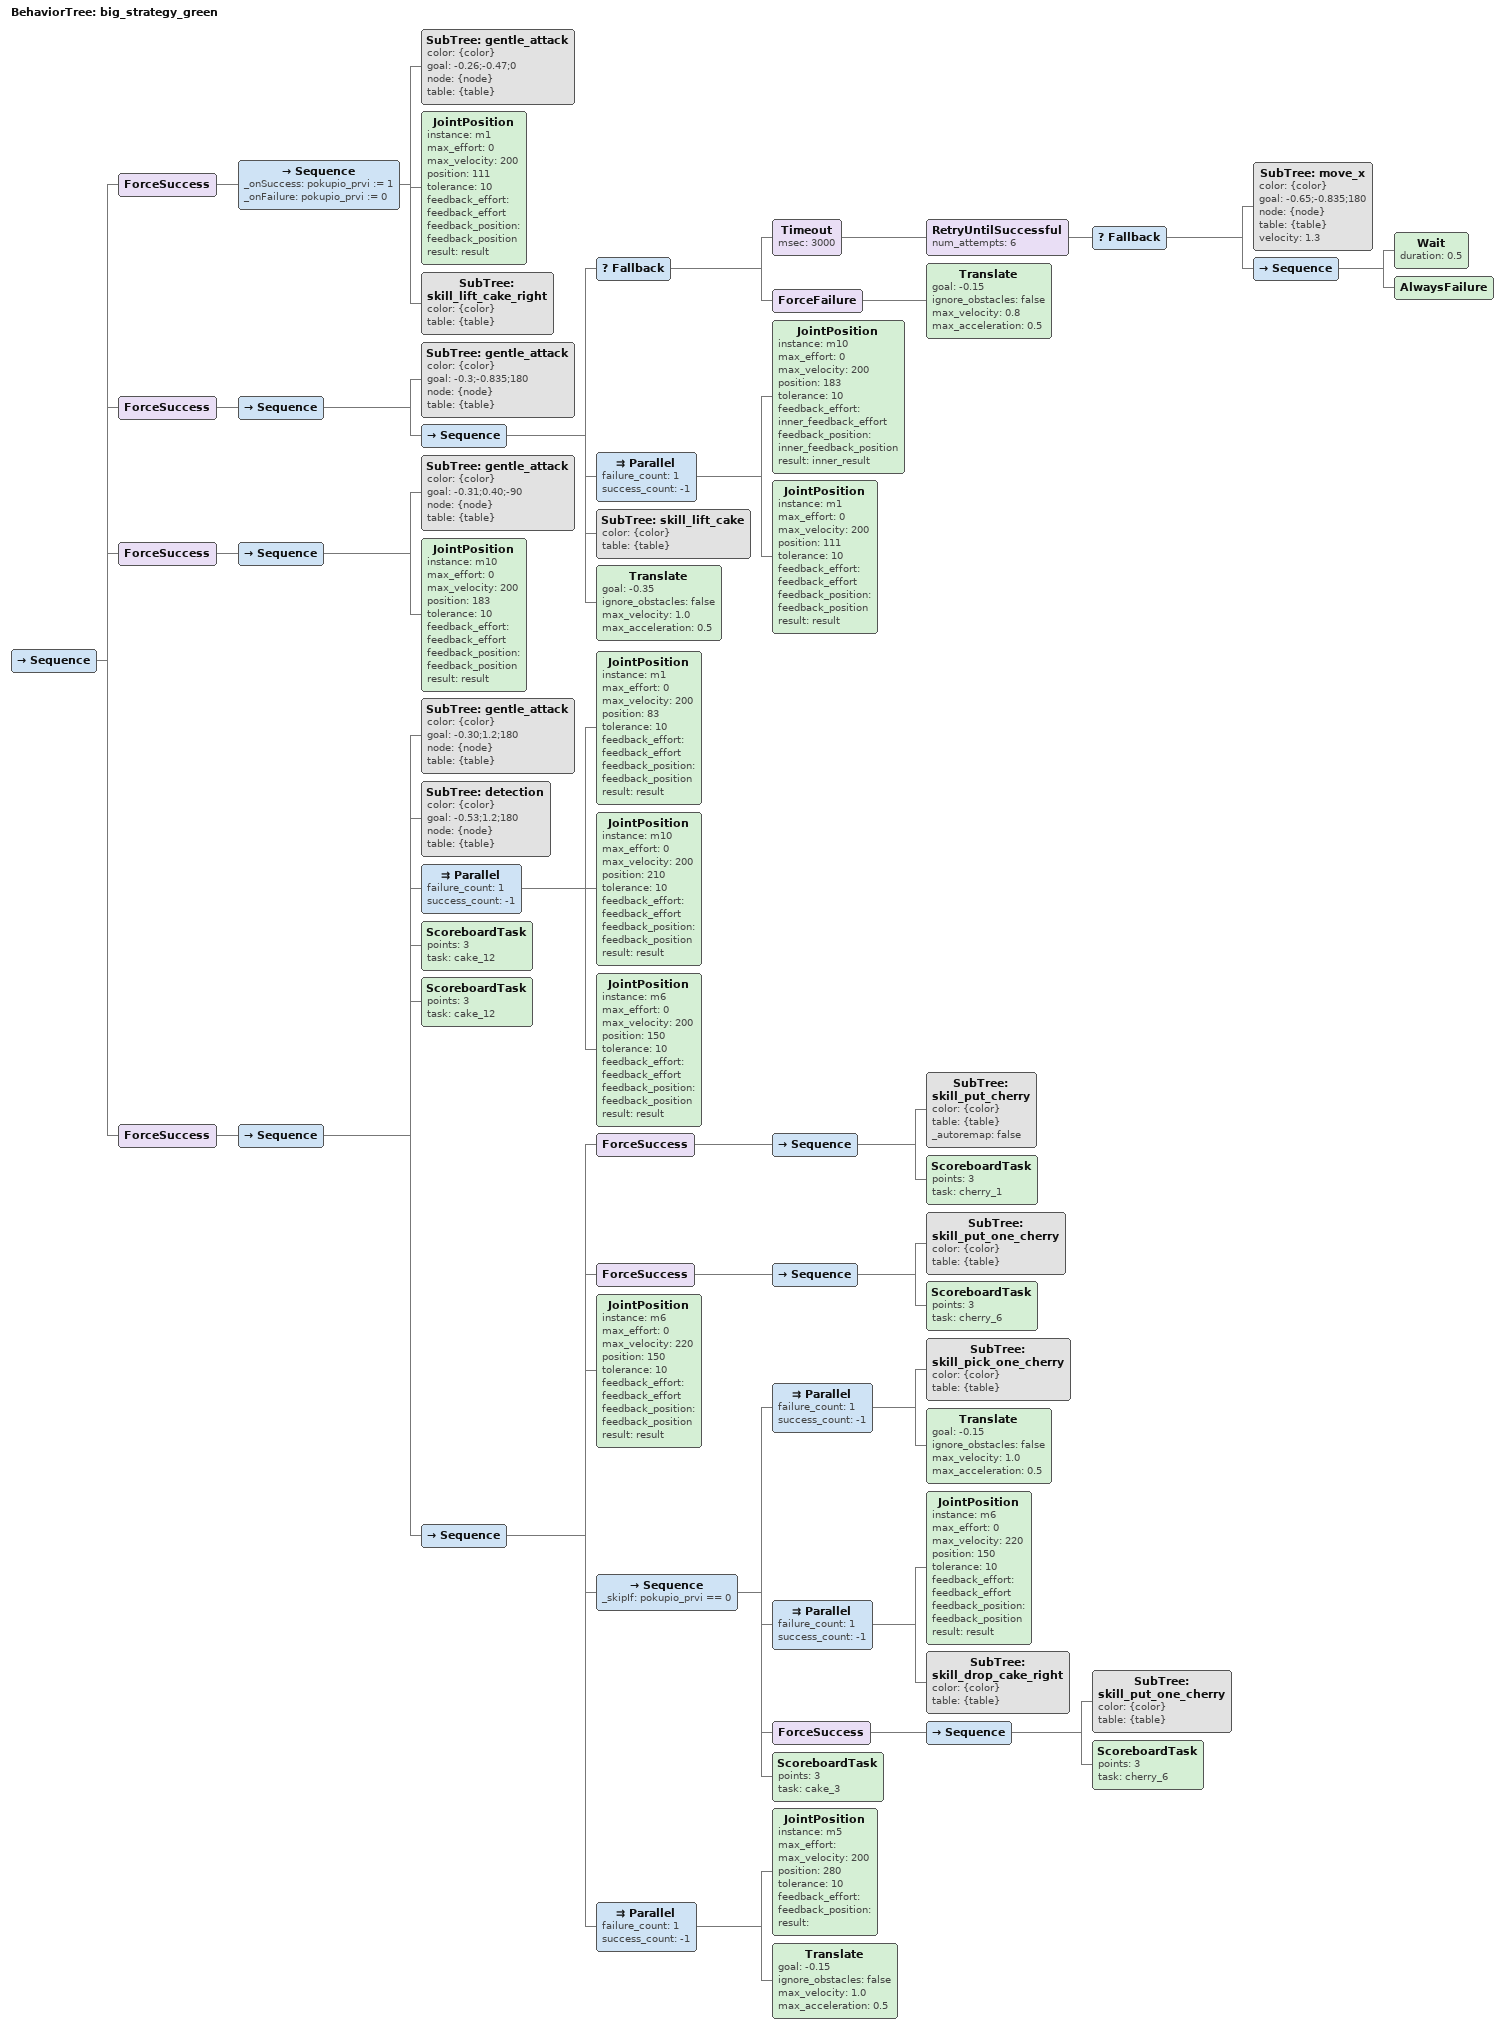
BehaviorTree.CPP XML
<?xml version="1.0" encoding="UTF-8"?>
<root BTCPP_format="4">
  <BehaviorTree ID="big_strategy_green">
    <Sequence>
      <ForceSuccess>
        <Sequence _onSuccess="pokupio_prvi := 1"
                  _onFailure="pokupio_prvi := 0">
          <SubTree ID="gentle_attack"
                   color="{color}"
                   goal="-0.26;-0.47;0"
                   node="{node}"
                   table="{table}"/>
          <JointPosition instance="m1"
                         max_effort="0"
                         max_velocity="200"
                         position="111"
                         tolerance="10"
                         feedback_effort="feedback_effort"
                         feedback_position="feedback_position"
                         result="result"/>
          <SubTree ID="skill_lift_cake_right"
                   color="{color}"
                   table="{table}"/>
        </Sequence>
      </ForceSuccess>
      <ForceSuccess>
        <Sequence>
          <SubTree ID="gentle_attack"
                   color="{color}"
                   goal="-0.3;-0.835;180"
                   node="{node}"
                   table="{table}"/>
          <Sequence>
            <Fallback>
              <Timeout msec="3000">
                <RetryUntilSuccessful num_attempts="6">
                  <Fallback>
                    <SubTree ID="move_x"
                             color="{color}"
                             goal="-0.65;-0.835;180"
                             node="{node}"
                             table="{table}"
                             velocity="1.3"/>
                    <Sequence>
                      <Wait duration="0.5"/>
                      <AlwaysFailure/>
                    </Sequence>
                  </Fallback>
                </RetryUntilSuccessful>
              </Timeout>
              <ForceFailure>
                <Translate goal="-0.15"
                           ignore_obstacles="false"
                           max_velocity="0.8"
                           max_acceleration="0.5"/>
              </ForceFailure>
            </Fallback>
            <Parallel failure_count="1"
                      success_count="-1">
              <JointPosition instance="m10"
                             max_effort="0"
                             max_velocity="200"
                             position="183"
                             tolerance="10"
                             feedback_effort="inner_feedback_effort"
                             feedback_position="inner_feedback_position"
                             result="inner_result"/>
              <JointPosition instance="m1"
                             max_effort="0"
                             max_velocity="200"
                             position="111"
                             tolerance="10"
                             feedback_effort="feedback_effort"
                             feedback_position="feedback_position"
                             result="result"/>
            </Parallel>
            <SubTree ID="skill_lift_cake"
                     color="{color}"
                     table="{table}"/>
            <Translate goal="-0.35"
                       ignore_obstacles="false"
                       max_velocity="1.0"
                       max_acceleration="0.5"/>
          </Sequence>
        </Sequence>
      </ForceSuccess>
      <ForceSuccess>
        <Sequence>
          <SubTree ID="gentle_attack"
                   color="{color}"
                   goal="-0.31;0.40;-90"
                   node="{node}"
                   table="{table}"/>
          <JointPosition instance="m10"
                         max_effort="0"
                         max_velocity="200"
                         position="183"
                         tolerance="10"
                         feedback_effort="feedback_effort"
                         feedback_position="feedback_position"
                         result="result"/>
        </Sequence>
      </ForceSuccess>
      <ForceSuccess>
        <Sequence>
          <SubTree ID="gentle_attack"
                   color="{color}"
                   goal="-0.30;1.2;180"
                   node="{node}"
                   table="{table}"/>
          <SubTree ID="detection"
                   color="{color}"
                   goal="-0.53;1.2;180"
                   node="{node}"
                   table="{table}"/>
          <Parallel failure_count="1"
                    success_count="-1">
            <JointPosition instance="m1"
                           max_effort="0"
                           max_velocity="200"
                           position="83"
                           tolerance="10"
                           feedback_effort="feedback_effort"
                           feedback_position="feedback_position"
                           result="result"/>
            <JointPosition instance="m10"
                           max_effort="0"
                           max_velocity="200"
                           position="210"
                           tolerance="10"
                           feedback_effort="feedback_effort"
                           feedback_position="feedback_position"
                           result="result"/>
            <JointPosition instance="m6"
                           max_effort="0"
                           max_velocity="200"
                           position="150"
                           tolerance="10"
                           feedback_effort="feedback_effort"
                           feedback_position="feedback_position"
                           result="result"/>
          </Parallel>
          <ScoreboardTask points="3"
                          task="cake_12"/>
          <ScoreboardTask points="3"
                          task="cake_12"/>
          <Sequence>
            <ForceSuccess>
              <Sequence>
                <SubTree ID="skill_put_cherry"
                         color="{color}"
                         table="{table}"
                         _autoremap="false"/>
                <ScoreboardTask points="3"
                                task="cherry_1"/>
              </Sequence>
            </ForceSuccess>
            <ForceSuccess>
              <Sequence>
                <SubTree ID="skill_put_one_cherry"
                         color="{color}"
                         table="{table}"/>
                <ScoreboardTask points="3"
                                task="cherry_6"/>
              </Sequence>
            </ForceSuccess>
            <JointPosition instance="m6"
                           max_effort="0"
                           max_velocity="220"
                           position="150"
                           tolerance="10"
                           feedback_effort="feedback_effort"
                           feedback_position="feedback_position"
                           result="result"/>
            <Sequence _skipIf="pokupio_prvi == 0">
              <Parallel failure_count="1"
                        success_count="-1">
                <SubTree ID="skill_pick_one_cherry"
                         color="{color}"
                         table="{table}"/>
                <Translate goal="-0.15"
                           ignore_obstacles="false"
                           max_velocity="1.0"
                           max_acceleration="0.5"/>
              </Parallel>
              <Parallel failure_count="1"
                        success_count="-1">
                <JointPosition instance="m6"
                               max_effort="0"
                               max_velocity="220"
                               position="150"
                               tolerance="10"
                               feedback_effort="feedback_effort"
                               feedback_position="feedback_position"
                               result="result"/>
                <SubTree ID="skill_drop_cake_right"
                         color="{color}"
                         table="{table}"/>
              </Parallel>
              <ForceSuccess>
                <Sequence>
                  <SubTree ID="skill_put_one_cherry"
                           color="{color}"
                           table="{table}"/>
                  <ScoreboardTask points="3"
                                  task="cherry_6"/>
                </Sequence>
              </ForceSuccess>
              <ScoreboardTask points="3"
                              task="cake_3"/>
            </Sequence>
            <Parallel failure_count="1"
                      success_count="-1">
              <JointPosition instance="m5"
                             max_effort=""
                             max_velocity="200"
                             position="280"
                             tolerance="10"
                             feedback_effort=""
                             feedback_position=""
                             result=""/>
              <Translate goal="-0.15"
                         ignore_obstacles="false"
                         max_velocity="1.0"
                         max_acceleration="0.5"/>
            </Parallel>
          </Sequence>
        </Sequence>
      </ForceSuccess>
    </Sequence>
  </BehaviorTree>

</root>
